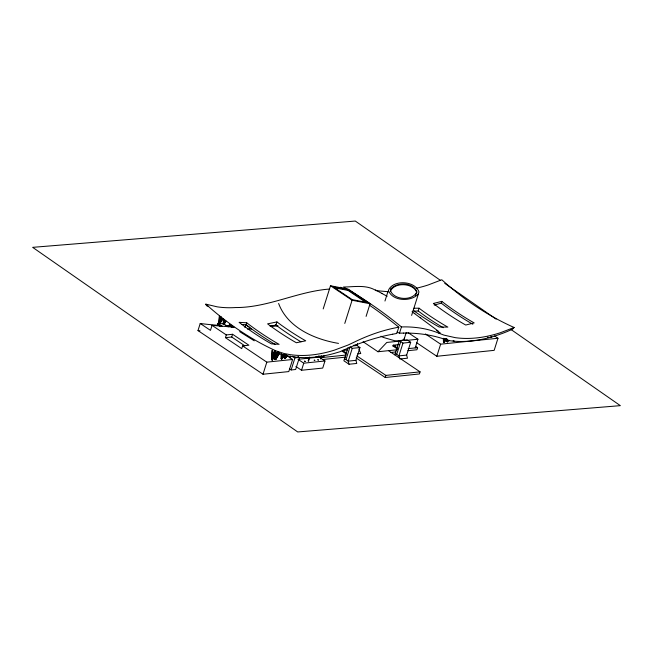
<?xml version="1.0" encoding="UTF-8"?>
<svg xmlns="http://www.w3.org/2000/svg" width="653" height="653" viewBox="0 0 653 653"><rect width="100%" height="100%" fill="white"/><g stroke="black" fill="none" stroke-linecap="round" stroke-linejoin="round"><path stroke-width="0.98" d="M284.847 354.848L281.614 358.938L281.116 358.603L281.19 353.853M281.451 353.828L281.37 358.766L282.896 354.318M226.077 321.178L224.085 324.329L223.44 324.296L223.35 319.178M223.522 319.35L223.269 324.125L224.191 320.517M223.677 319.195L223.416 323.978L224.452 321.154M279.623 353.249L275.811 359.534L275.272 359.591L274.774 359.256L275.272 351.257M275.533 351.232L275.027 359.428L277.288 352.742M276.929 352.465L272.538 359.876L271.509 359.599L272.179 350.22L271.754 359.762L274.456 351.755L274.97 351.894L272.268 359.901L276.684 352.294M222.567 319.227L219.694 324.051L219.049 324.019L219.318 316.036M219.49 316.207L218.877 323.847L220.796 316.583M219.637 316.052L219.033 323.692L221.065 318.044M223.44 324.296L224.363 320.68M224.689 320.696L223.759 324.312L225.758 321.162M401.489 340.564A15.909 5.673 17.5 0 0 402.852 340.091L404.166 339.062L404.509 337.699M219.049 324.019L220.967 316.746M221.049 317.676L219.375 324.035L222.249 319.211M390.372 291.344C394.355 281.778 413.52 282.839 416.81 292.56L415.406 295.425M418.385 293.948L418.957 291.891C415.177 280.651 393.024 279.329 388.396 290.405C392.339 301.384 411.161 302.102 418.385 293.948L411.627 315.391M443.73 341.797L444.562 338.915M443.363 339.038L443.46 341.821L443.999 341.772L444.832 338.891M445.085 339.054L444.244 341.935L446.521 338.874M447.003 341.462L447.558 339.536M285.704 354.636L284.659 358.236L284.618 355.248M284.349 355.273L284.39 358.268L284.92 358.211L285.973 354.603M286.218 354.775L285.173 358.375L287.238 355.452M281.386 358.579L282.529 354.661M281.116 358.603L281.655 358.546L282.798 354.636M283.043 354.808L281.9 358.717L284.602 354.677M271.77 359.566L274.342 350.93M271.509 359.599L272.04 359.542L274.611 350.906M272.293 359.705L274.856 351.069M275.044 359.232L277.231 351.853M274.774 359.256L275.313 359.199L277.223 352.742M277.745 351.991L275.558 359.37L279.37 353.077M286.194 355.167L292.609 359.485L288.797 371.581L263.004 374.242L197.99 330.573L200.218 323.488A178.098 63.537 17.5 0 0 218.004 325.3M233.79 327.177L212.045 325.357L210.47 330.369L200.218 323.488M228.256 326.843L223.791 323.839L217.914 323.382L217.522 324.639L220.502 326.639M225.424 337.666L226.289 334.924L232.59 334.271L248.915 345.233L242.606 345.886L241.741 348.629L225.424 337.666L231.725 337.013L244.785 345.788M231.725 337.013L232.59 334.271M244.948 327.659L245.822 324.868L249.846 327.569L249.258 329.43M275.297 344.515A401.007 289.067 84.1 0 1 246.475 325.08L246.083 324.778L246.712 322.778L239.08 322.329L239.659 322.786A395.587 285.157 84.1 0 0 268.922 342.441L271.468 343.87L279.1 344.327L276.643 342.939A397.71 286.691 84.1 0 1 247.218 323.178L246.712 322.778M270.056 326.141L275.95 325.072L276.937 321.921L281.296 325.145A396.673 285.941 84.1 0 0 303.433 339.519L305.735 340.809L296.38 342.743L294.144 341.495A398.33 287.14 84.1 0 1 271.909 327.055L267.591 323.855L276.937 321.921M263.004 374.242L266.816 362.146L292.609 359.485M290.054 357.958L290.642 356.097M291.14 369.965L294.952 357.868L299.458 357.403L295.638 369.5L291.14 369.965L289.532 368.888M301.523 370.267L303.759 363.174L324.965 360.978L322.729 368.072L301.523 370.267L295.907 366.488M323.194 308.926L330.508 285.745L348.49 289.271L370.063 303.767L366.088 316.395M309.906 357.313L308.355 361.019L309.326 357.085M320.713 359.028L321.154 357.624L346.245 355.036M324.166 355.452L323.553 357.379L321.072 355.714M344.776 323.423L352.089 300.233L330.508 285.745M347.323 349.918L342.499 350.416L342.229 351.249L346.066 353.82M348 347.69L343.87 360.774L349.045 364.243L356.75 363.452L355.926 360.342L359.958 347.535L356.285 345.07L353.395 345.364M345.984 359.648L350.024 346.841L352.253 348.335L359.958 347.535M352.253 348.335L348.212 361.142L349.045 364.243M356.897 345.535L357.509 343.592M384.96 301.033L387.996 291.409M397.555 349.094L392.959 346.008L393.22 345.176L399.007 344.572M369.353 305.122A563.4 406.133 84.1 0 1 398.795 327.218L396.828 333.463L392.714 334.181M385.221 377.499L385.882 375.393L420.075 371.859L419.414 373.965L385.221 377.499L356.154 357.975M396.91 332.067L399.481 333.193L401.456 326.941L404.419 326.884A216.927 128.902 -56.1 0 1 414.443 327.341L417.691 327.7A214.053 127.196 -56.1 0 1 438.898 333.185M394.82 354.832L399.301 340.621L407.007 339.821L410.688 342.294L406.648 355.101L407.48 358.203L400.73 358.905M396.714 354.399L400.754 341.592M404.166 339.062L406.256 332.426M410.688 342.294L402.974 343.094L398.934 355.893L399.767 359.003M414.051 311.212L418.173 310.975L419.046 308.2L423.373 311.399A398.33 287.14 84.1 0 0 445.607 325.839L447.836 327.096L439.118 327.022L436.824 325.733A396.673 285.941 84.1 0 1 414.679 311.359L413.227 310.281M415.202 347.902L417.936 339.234L408.011 332.565M415.945 346.539L417.602 347.657L416.941 349.763L407.913 350.694M434.269 305.106L441.248 303.139L441.803 301.376L442.383 301.833A395.587 285.157 84.1 0 0 471.654 321.488L474.192 322.917L465.744 325.031L463.287 323.651A397.71 286.691 84.1 0 1 433.861 303.89L433.355 303.49L441.803 301.376M436.824 356.277L440.636 344.18L497.978 338.254L494.158 350.351L436.824 356.277L416.508 342.629M272.007 359.934L274.701 351.918M275.272 359.591L277.86 351.959M277.803 352.881L275.542 359.566L279.353 353.273M281.614 358.938L283.141 354.481M283.41 354.457L281.884 358.913L284.586 354.873M285.932 354.685L284.635 358.432L284.586 354.44M284.39 358.268L284.888 358.595L286.185 354.857M286.447 354.824L285.149 358.57L287.214 355.648M444.905 338.564L443.714 341.992L443.575 338.278M443.46 341.821L443.958 342.156L445.158 338.736M445.126 339.56L444.228 342.131L446.497 339.062M447.583 339.944L446.987 341.65L446.881 338.866M446.668 339.625L447.232 341.821L447.827 340.107M219.694 324.051L219.351 323.708L221.391 318.06M221.563 318.231L219.522 323.88L222.395 319.056M224.085 324.329L224.771 321.17M224.942 321.341L223.914 324.157L225.407 321.798M334.05 287.679L348.049 290.43L348.335 289.883L367.231 302.576L352.236 299.629L333.34 286.936L348.335 289.883M351.959 300.176L352.236 299.629M284.888 358.595L287.483 355.624M443.958 342.156L446.766 339.038M447.501 341.788L448.635 340.262M447.232 341.821L448.905 340.229M416.459 288.177A179.436 106.627 -56.1 0 0 428.058 285.018L441.787 279.77L446.995 284.382A386.649 278.725 84.1 0 0 511.699 326.402L514.123 327.463L512.474 329.243L506.818 331.683A187.509 111.426 -56.1 0 1 453.002 341.103L448.129 340.531M363.109 341.748L377.997 351.747L386.788 342.45L400.86 340.997M231.219 326.378L230.803 326.149M308.134 360.84L308.796 361.019M514.123 327.463L500.378 332.728A178.726 106.202 -56.1 0 1 455.272 337.65L443.958 335.12L438.889 333.185M339.209 287.614L340.801 287.32L342.49 288.283M398.795 327.218L395.669 327.79A216.927 128.902 -56.1 0 0 384.674 330.418L380.968 331.495A214.053 127.196 -56.1 0 0 354.767 341.878L348.098 345.029L334.369 350.147A178.726 106.202 -56.1 0 1 289.434 354.53L283.704 353.404L275.778 350.783A386.649 278.725 84.1 0 1 211.082 308.763L205.866 304.151L206.47 305.694L208.331 306.322M278.007 325.741L271.044 326.582M329.406 289.059C297.319 291.475 267.967 307.759 235.513 307.547A179.436 106.627 -56.1 0 1 217.114 306.82L205.866 304.151M354.424 345.796L357.436 345.486M404.876 340.58L417.936 339.234M392.959 346.008L395.849 345.706M294.642 357.207L295.409 357.509L294.911 357.175M297.915 356.865L298.682 357.175L298.184 356.84M446.734 341.486L447.77 341.764M306.11 357.926L310.616 357.46M315.717 356.93L320.223 356.465M298.976 359.183L319.17 357.093L324.965 360.978M357.738 353.844L360.758 353.534L358.913 349.061M377.997 351.747L397.106 349.771M408.166 348.629L417.602 347.657M322.5 359.525L345.576 357.134M390.861 352.457L395.881 351.934M355.926 360.342L348.212 361.142L344.539 358.668M406.648 355.101L398.934 355.893L395.261 353.428M419.046 308.2L413.986 308.232M399.481 333.193L403.407 333.079M225.187 325.512L230.615 325.635M247.487 329.055L251.405 329.096M388.519 291.744L375.908 290.626M218.706 323.676L219.351 323.708M223.097 323.953L223.742 323.994M246.083 324.778L241.381 324.41M338.515 343.396C314.656 339.389 287.565 327.733 278.619 303.465M352.089 300.233L370.063 303.767M375.459 289.916L387.139 296.291M318.99 356.179L319.537 356.179M305.775 357.542L306.322 357.542M472.829 324.231L471.205 323.317A398.501 287.263 84.1 0 1 441.722 303.514L441.248 303.139M381.874 293.336L382.38 293.621M347.69 289.459L343.462 287.042C354.024 286.912 366.162 284.52 375.655 290.365M254.246 340.801L239.635 331.634M438.375 331.683L440.236 332.875M494.599 335.985L497.978 338.254M488.036 337.217L488.526 337.552L487.497 337.274M412.076 311.742L438.457 331.275M443.999 341.772L444.497 342.099M425.397 333.944L440.636 344.18M348.049 290.43L366.129 302.576M399.301 340.621L402.974 343.094M393.22 345.176L397.057 347.747M388.519 350.661L420.075 371.859M356.824 355.869L385.882 375.393M342.499 350.416L346.327 352.987M275.468 324.892L276.962 325.888M318.664 355.95L321.154 357.624M271.052 325.414L272.538 326.41M297.972 359.281L303.759 363.174M292.544 356.244L294.952 357.868M284.92 358.211L285.418 358.546M281.655 358.546L282.145 358.881M233.97 327.186L229.505 324.182L229.105 325.439L232.084 327.439M275.313 359.199L275.811 359.534M272.04 359.542L272.538 359.876M217.914 323.382L222.379 326.386M212.045 325.357L226.289 334.924M242.606 345.886L266.816 362.146M436.522 330.426L437.763 331.259M440.604 280.464L355.289 221.049L32.65 247.348L297.711 431.951L620.35 405.652L511.013 329.504M444.75 283.353L496.1 319.121M414.337 313.26L414.826 313.611M420.271 317.423L420.761 317.766M418.173 310.975L422.409 314.109A402.934 290.454 84.1 0 0 443.216 327.724M275.95 325.072L280.202 328.222A401.897 289.712 84.1 0 0 300.951 341.797M278.202 351.845L278.798 353.395L283.247 354.791A187.509 111.426 -56.1 0 0 334.54 353.346L340.115 351.698A283.32 168.36 -56.1 0 1 392.706 334.205M403.399 333.095A283.32 168.36 -56.1 0 1 448.138 340.515M348.571 289.973A563.4 406.133 84.1 0 1 401.456 326.941M200.006 330.826A178.098 63.537 17.5 0 1 197.99 330.573M380.993 336.222A14.186 5.061 17.5 0 0 383.36 337.43L394.355 340.646A15.909 5.673 17.5 0 0 400.681 340.727M390.951 288.757L390.453 290.536C393.743 300.258 412.908 301.319 416.9 291.752C413.471 282.251 397.187 281.704 390.951 288.757M304.608 361.158L305.196 361.387L304.608 361.158M314.224 360.162L314.803 360.399L314.224 360.162M317.823 359.795L318.403 360.023L317.823 359.795M453.606 340.776L453.076 340.833L454.104 341.111L453.606 340.776M491.301 336.883L490.77 336.932L491.799 337.209L491.301 336.883"/></g></svg>
